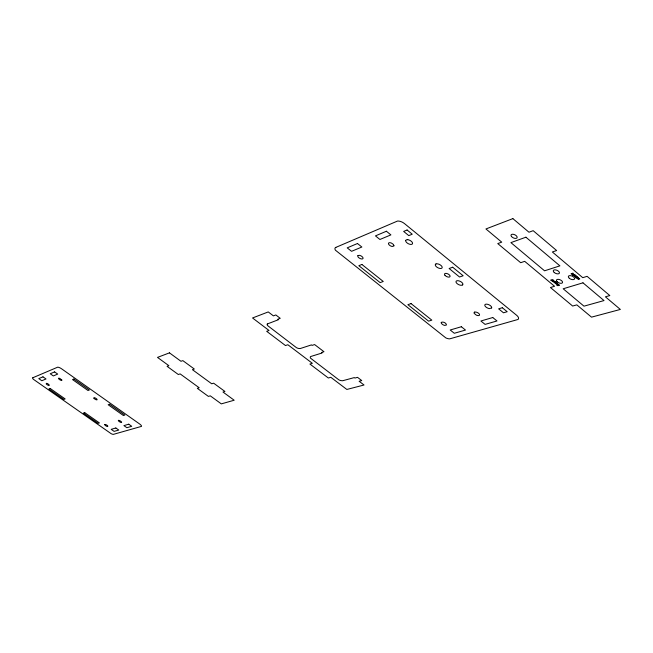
<?xml version="1.0" encoding="UTF-8"?>
<svg xmlns="http://www.w3.org/2000/svg" width="653" height="653" viewBox="0 0 653 653"><rect width="100%" height="100%" fill="white"/><g stroke="black" fill="none" stroke-linecap="round" stroke-linejoin="round"><path stroke-width="0.98" d="M405.652 240.516L406.329 239.79L407.75 239.667M441.265 322.574L441.461 322.288C443.297 321.554 446.219 322.909 446.497 324.933L444.848 325.431A2.89 1.306 26.1 0 1 442.824 324.655L441.755 323.806A2.89 1.306 26.1 0 1 441.257 322.566M46.681 383.335L46.159 383.817A1.877 0.563 31.3 0 0 48.428 385.36A1.877 0.563 31.3 0 0 49.057 384.78A1.877 0.563 31.3 0 0 46.69 383.344M407.782 239.692A3.771 1.853 27.3 0 1 412.492 242.843A3.771 1.853 27.3 0 1 409.3 244.132A3.771 1.853 27.3 0 1 405.701 240.541M61.839 380.095L61.17 380.364A1.926 0.588 31.2 0 1 58.615 378.716A1.926 0.588 31.2 0 1 59.978 378.52L61.839 380.095M104.79 424.581L104.766 424.736A1.861 0.547 30.4 0 0 105.329 425.446L106.096 425.985A1.861 0.547 30.4 0 0 107.304 426.515C109.173 426.409 105.704 423.977 104.79 424.581M577.383 278.251L577.358 278.366A0.971 0.498 23 0 0 577.53 278.749C579.995 280.382 577.374 277.696 578.868 278.341A1.053 0.531 23 0 1 579.284 278.668L579.791 278.962L577.938 277.958A1.837 0.931 23 0 0 577.464 278.154L577.383 278.251M575.734 276.864L575.701 276.978A0.947 0.482 23.1 0 0 575.848 277.329A1.086 0.555 23.1 0 0 576.477 277.754L575.807 277.958L578.223 277.533L577.04 276.619L575.734 276.864M556.454 282.92L556.34 283.124A2.016 1.012 23.6 0 1 555.711 283.329L554.013 282.357L556.03 281.729L555.679 282.145L556.454 282.92M577.717 278.382L578.705 279.019L577.717 278.382M267.306 323.978L267.175 324.28A4.873 1.967 29.2 0 0 267.542 325.529L296.478 347.682A4.62 1.853 28.7 0 0 298.552 348.449L300.225 348.547L311.465 344.898L312.093 345.38L314.615 344.572L323.978 351.722L321.439 352.514L322.068 352.995L310.714 356.522A4.759 1.894 28.3 0 0 310.273 357.371A4.824 1.918 28.3 0 0 310.591 358.211L338.85 379.842A4.571 1.804 27.8 0 0 340.923 380.609L342.621 380.748L354.31 377.589L354.93 378.054L357.542 377.352L361.746 380.56L359.117 381.254L364.031 385.001L346.849 389.457L330.818 377.303L328.337 377.997L309.914 364.048L312.354 363.313L287.859 344.743L285.467 345.543L266.677 331.308L269.02 330.467L252.54 317.97L268.244 311.93L273.411 315.872L275.835 314.958L280.235 318.313L277.803 319.219L278.439 319.709L267.306 323.978M576.101 277.019C577.064 278.815 578.085 276.048 576.101 277.019M556.103 282.798C554.413 283.908 554.854 281.141 556.103 282.798M574.452 275.656C575.53 277.509 576.558 274.701 574.452 275.656M357.909 255.625L357.787 256.36A2.922 1.371 28.3 0 0 361.076 258.866A2.922 1.371 28.3 0 0 362.905 257.609A2.922 1.371 28.3 0 0 359.297 255.323L357.909 255.625M393.955 245.822L392.306 246.491A3.028 1.469 27.7 0 1 388.47 243.806A3.028 1.469 27.7 0 1 391.522 243.12L393.375 244.418L393.955 245.822M491.652 307.938L489.407 308.616A3.747 1.779 25.2 0 1 484.828 305.539A3.747 1.779 25.2 0 1 488.264 304.494A3.747 1.779 25.2 0 1 491.66 307.93M573.514 274.211L572.885 275.06L574.934 274.758L572.893 275.386L572.493 275.052L573.097 274.26L571.032 273.819L573.073 273.183L571.579 273.958L573.514 274.211M32.862 377.728L32.65 377.94A3.747 1.11 31.4 0 0 33.311 379.238L111.141 433.674A3.657 1.077 30.3 0 0 113.32 434.384L141.448 426.393A3.82 1.175 30.1 0 0 139.66 424.017L61.717 368.888A3.918 1.216 31.3 0 0 57.684 367.174L32.862 377.728M335.846 247.389L335.226 247.838A5.795 2.71 28.7 0 0 335.446 250.213L445.844 337.911A5.665 2.539 26 0 0 449.721 338.85L518 319.464A6.089 2.89 24.6 0 0 516.645 315.293L404.468 223.579A6.228 3.11 27.7 0 0 397.497 221.057L335.846 247.389M118.487 420.369L118.356 420.459A1.886 0.571 30.3 0 0 118.617 421.079L120.103 422.132A1.886 0.571 30.3 0 0 121.458 421.887A1.886 0.571 30.3 0 0 118.724 420.344L118.487 420.369M576.215 276.325L575.53 276.537A1.028 0.522 23.1 0 1 574.926 276.431L574.085 275.721A1.053 0.539 23.1 0 1 574.175 275.395L575.048 275.191A0.988 0.506 23.1 0 1 575.652 275.37L576.248 275.876A0.996 0.506 23.1 0 1 576.215 276.325M436.008 263.926L435.543 264.212A3.771 1.828 26.5 0 0 438.53 268.056A3.771 1.828 26.5 0 0 442.057 266.759A3.771 1.828 26.5 0 0 436.653 263.796L436.008 263.926M462.61 284.92L461.475 285.296A3.755 1.804 25.9 0 1 457.271 283.737A3.763 1.812 25.9 0 1 456.006 281.974A3.755 1.804 25.9 0 1 460.014 281.263A3.755 1.804 25.9 0 1 462.618 284.92M474.698 312.11L474.315 312.305A2.963 1.388 25.4 0 0 474.233 313.424L476.347 315.138A2.971 1.388 25.4 0 0 479.506 314.436A2.971 1.388 25.4 0 0 475.229 312.028L474.698 312.11M42.967 376.838L38.78 378.618L41.808 380.74L46.012 378.977L42.967 376.838M54.591 371.908L50.232 373.761L53.317 375.932L57.701 374.096L54.591 371.908M357.46 243.512L347.216 247.854L351.567 251.323L361.852 247.03L357.46 243.512M386.396 231.244L375.459 235.88L379.915 239.48L390.894 234.892L386.396 231.244M407.088 229.995L403.66 231.423L408.786 235.611L412.239 234.198L407.088 229.995M50.183 388.462L48.918 388.968L63.855 399.416L65.145 398.934L50.183 388.462M73.903 379.026L72.532 379.573L87.992 390.502L89.396 389.98L73.903 379.026M361.901 264.465L358.848 265.681L380.152 282.618L383.254 281.467L361.901 264.465M512.866 218.616L485.938 228.958L501.733 242.157L497.757 243.585L520.678 262.702L524.702 261.339L554.56 286.275L550.438 287.524L572.648 306.045L576.828 304.878L591.512 317.146L620.35 309.44L605.413 296.821L609.829 295.572L587.104 276.341L582.745 277.672L552.356 251.985L556.634 250.54L533.166 230.68L528.963 232.223L512.866 218.616M169.462 352.857L157.504 357.403L168.858 365.672L167.078 366.317L178.334 374.52L180.138 373.891L199.173 387.751L197.328 388.339L208.405 396.404L210.274 395.84L221.31 403.881L234.182 400.232L222.991 392.037L224.934 391.457L213.645 383.189L211.727 383.793L192.423 369.671L194.308 369.018L182.832 360.619L180.979 361.289L169.462 352.857M525.91 237.202L510.907 242.622L544.561 270.807L559.907 265.853L525.91 237.202M452.684 267.232L449.117 268.505L459.549 277.011L463.148 275.77L452.684 267.232M109.606 404.264L108.161 404.746L123.401 415.512L124.87 415.063L109.606 404.264M84.719 412.639L83.388 413.088L98.064 423.348L99.419 422.932L84.719 412.639M411.055 303.604L407.88 304.673L428.597 321.145L431.829 320.15L411.055 303.604M550.92 280.104L551.548 280.855L553.507 280.243L552.683 279.549L550.92 280.104M553.842 280.521L552.373 280.986L552.969 281.516A0.841 0.424 23.7 0 0 553.328 281.794L555.107 281.582L553.254 281.492L553.009 281.092L553.842 280.521M556.585 283.41L555.63 283.704L557.482 283.794L557.719 284.194L556.887 284.757L558.364 284.308L556.585 283.41M557.319 284.888L556.87 285.23L558.062 285.745L557.768 285.263L559.523 285.296A1.428 0.718 23.5 0 0 559.156 284.945L557.319 284.888M582.974 282.822L563.18 288.773L583.97 306.167L604.017 300.576L582.974 282.822M502.32 307.734L498.631 308.845L503.487 312.803L507.193 311.71L502.32 307.734M115.834 427.984L111.19 429.348L114.104 431.388L118.773 430.041L115.834 427.984M128.739 424.197L123.899 425.617L126.87 427.707L131.726 426.303L128.739 424.197M461.345 326.737L450.203 330.002L454.308 333.275L465.483 330.051L461.345 326.737M492.762 317.529L480.894 321.007L485.089 324.394L496.998 320.958L492.762 317.529M445.028 275.37A3.036 1.469 26.2 0 0 449.852 276.799A3.036 1.469 26.2 0 0 446.987 273.55A3.036 1.469 26.2 0 0 445.028 275.37M94.089 398.436A1.918 0.588 30.7 0 0 96.987 399.84A1.918 0.588 30.7 0 0 95.305 398.012A1.918 0.588 30.7 0 0 94.089 398.436M554.266 272.521A3.298 1.673 23.6 0 0 559.384 273.183A3.298 1.673 23.6 0 0 555.45 269.869A3.298 1.673 23.6 0 0 554.266 272.521M557.417 281.974A3.273 1.649 23.5 0 0 562.502 282.643A3.273 1.649 23.5 0 0 558.593 279.37A3.273 1.649 23.5 0 0 557.417 281.974M569.326 278.292A3.314 1.681 23.2 0 0 574.501 278.97A3.314 1.681 23.2 0 0 570.567 275.648A3.314 1.681 23.2 0 0 569.326 278.292M511.503 236.541A3.322 1.73 24.8 0 0 516.858 238.035A3.322 1.73 24.8 0 0 513.878 234.419A3.322 1.73 24.8 0 0 511.503 236.541"/></g></svg>
